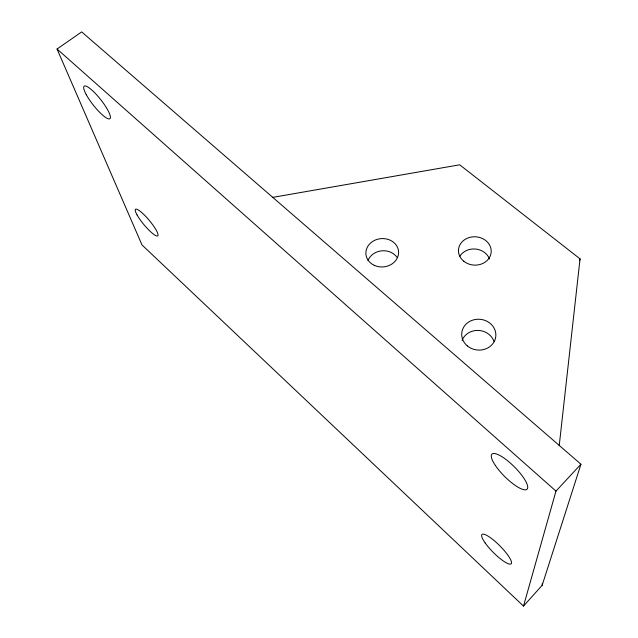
<?xml version="1.0" encoding="UTF-8"?>
<svg xmlns="http://www.w3.org/2000/svg" width="638" height="638" viewBox="0 0 638 638"><rect width="100%" height="100%" fill="white"/><g stroke="black" fill="none" stroke-linecap="round" stroke-linejoin="round"><path stroke-width="0.96" d="M559.215 445.707L580.046 258.869L459.703 164.803L272.322 197.453M542.148 585.317L580.947 464.225L81.672 31.9L57.053 49.022L141.995 244.936L523.503 606.1L542.148 585.317L542.372 583.339M579.647 260.703L580.046 258.869M523.503 606.1L555.969 491.108L580.947 464.225M57.053 49.022L555.969 491.108M459.91 256.173A16.102 14.012 3.7 0 1 475.565 249.043A16.102 14.012 3.7 0 1 489.442 258.956M462.095 340.397A16.787 15.216 6.1 0 1 478.125 330.42A16.787 15.216 6.1 0 1 493.924 341.282M367.998 260.471A16.086 14.02 -4.7 0 1 381.612 250.846A16.086 14.02 -4.7 0 1 397.051 257.409M86.282 94.671A20.743 4.602 51.6 0 0 109.289 118.923A20.743 4.602 51.6 0 0 95.556 93.666A20.743 4.602 51.6 0 0 86.282 94.671M137.082 214.99A17.338 3.421 50.1 0 0 156.86 236.02A17.338 3.421 50.1 0 0 146.062 216.753A17.338 3.421 50.1 0 0 137.082 214.99M485.191 542.986A20.703 4.649 45.1 0 0 510.703 564.08A20.703 4.649 45.1 0 0 493.836 540.338A20.703 4.649 45.1 0 0 485.191 542.986M495.455 465.58A24.826 6.851 44.9 0 0 526.581 489.553A24.826 6.851 44.9 0 0 506.452 459.854A24.826 6.851 44.9 0 0 495.455 465.58M463.818 261.277A16.397 14.18 3.6 0 0 490.845 254.211A16.397 14.18 3.6 0 0 469.839 237.36A16.397 14.18 3.6 0 0 463.818 261.277M467.311 345.892A17.106 15.424 5.8 0 0 495.487 338.228A17.106 15.424 5.8 0 0 473.54 319.877A17.106 15.424 5.8 0 0 467.311 345.892M374.147 265.272A16.381 14.188 -4.6 0 0 398.598 252.345A16.381 14.188 -4.6 0 0 373.956 240.686A16.381 14.188 -4.6 0 0 374.147 265.272"/></g></svg>
